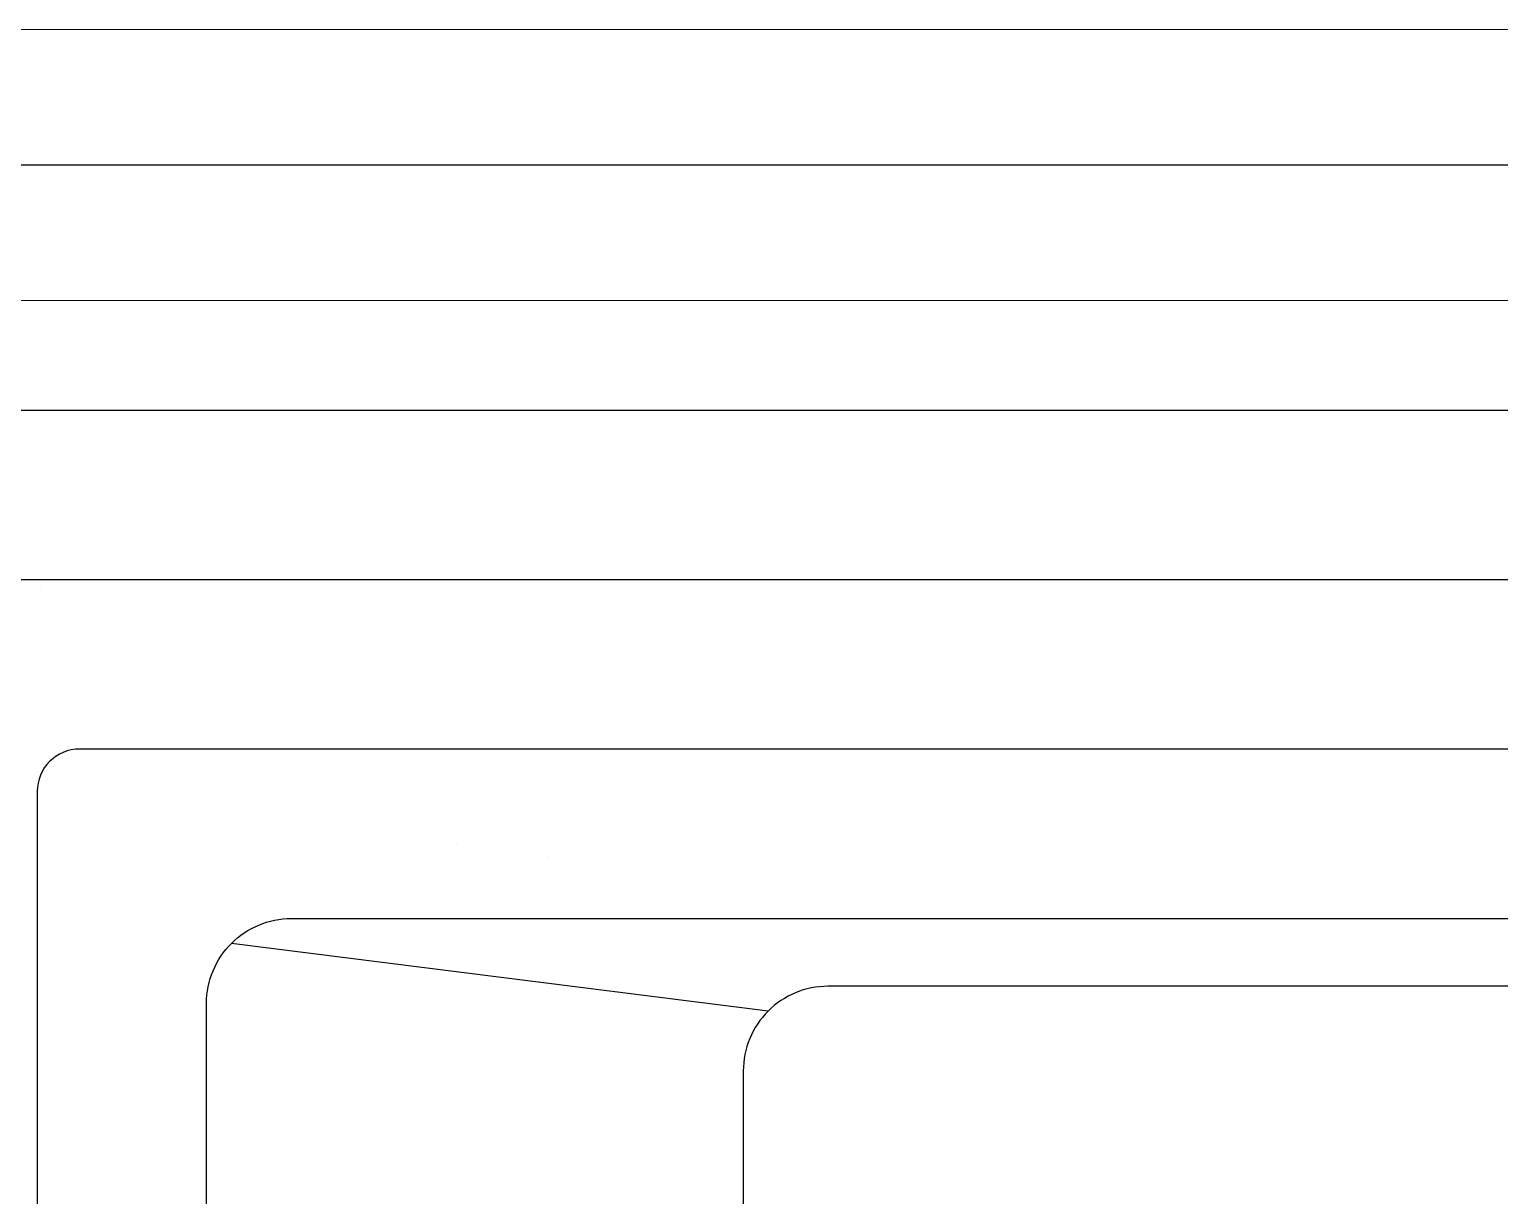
# Model space of a CAD drawing. Header units: millimetres. Extents: x 1573 to 2177, y 1587 to 1932.
# Drawn here: x 1904.3825 to 1904.6429, y 1916.2863 to 1916.4927 of the extents above; entities that cross this region are included whole.
import ezdxf

# ---------------------------------------------------------------- set-up
doc = ezdxf.new("R2010")
doc.units = ezdxf.units.MM
doc.header["$LTSCALE"] = 0.03
doc.layers.add('-HIDRO', color=8, linetype='Continuous')
doc.layers.add('AF', color=2, linetype='Continuous')
doc.layers.add('TigreCad', color=2, linetype='Continuous', lineweight=13)

msp = doc.modelspace()

# ---------------------------------------------------------------- linework, layer by layer
at = {"layer": '-HIDRO'}
for p, q in [((1904.10789, 1916.4253), (1906.35789, 1916.4253)), ((1905.22237, 1916.3953), (1904.13789, 1916.3953)), ((1904.38442, 1916.39361), (1904.38442, 1916.39361)), ((1904.44207, 1916.36675), (1904.44207, 1916.36675)), ((1904.45811, 1916.34848), (1904.45811, 1916.34848)), ((1904.4742, 1916.34628), (1904.4742, 1916.34628))]:
    msp.add_line(p, q, dxfattribs=at)
msp.add_lwpolyline([(1905.13389, 1916.3578, 0.414214), (1905.12639, 1916.3653), (1904.39139, 1916.3653, 0.414214), (1904.38389, 1916.3578), (1904.38389, 1915.9228, 0.414214), (1904.39139, 1915.9153), (1905.12639, 1915.9153, 0.414214), (1905.13389, 1915.9228)], format="xyb", close=True, dxfattribs=at)
for points in [[(1904.41828, 1916.3309, -0.198917), (1904.42889, 1916.3353), (1904.97752, 1916.3353, -0.414214), (1904.99252, 1916.3203), (1904.99252, 1916.1558)], [(1904.41828, 1915.94969, -0.198907), (1904.41389, 1915.9603), (1904.41389, 1916.3203, -0.198908), (1904.41828, 1916.3309)], [(1904.89745, 1916.1558), (1904.89745, 1916.3083, 0.414214), (1904.88245, 1916.3233), (1904.52395, 1916.3233, 0.414214), (1904.50895, 1916.3083), (1904.50895, 1915.9723, 0.414214), (1904.52395, 1915.9573), (1904.7032, 1915.9573), (1904.88245, 1915.9573, 0.414214), (1904.89745, 1915.9723), (1904.89745, 1916.1248)]]:
    msp.add_lwpolyline(points, format="xyb", dxfattribs=at)
msp.add_lwpolyline([(1904.51335, 1916.3189), (1904.41828, 1916.3309)], dxfattribs=at)
at = {"layer": 'AF', "ltscale": 100}
msp.add_line((1904.21288, 1916.46873), (1905.57864, 1916.46873), dxfattribs=at)
at = {"layer": 'TigreCad', "ltscale": 100}
for p, q in [((1905.49671, 1916.49273), (1904.21288, 1916.49273)), ((1905.49671, 1916.44473), (1904.21288, 1916.44473))]:
    msp.add_line(p, q, dxfattribs=at)

doc.saveas('drawing.dxf')
